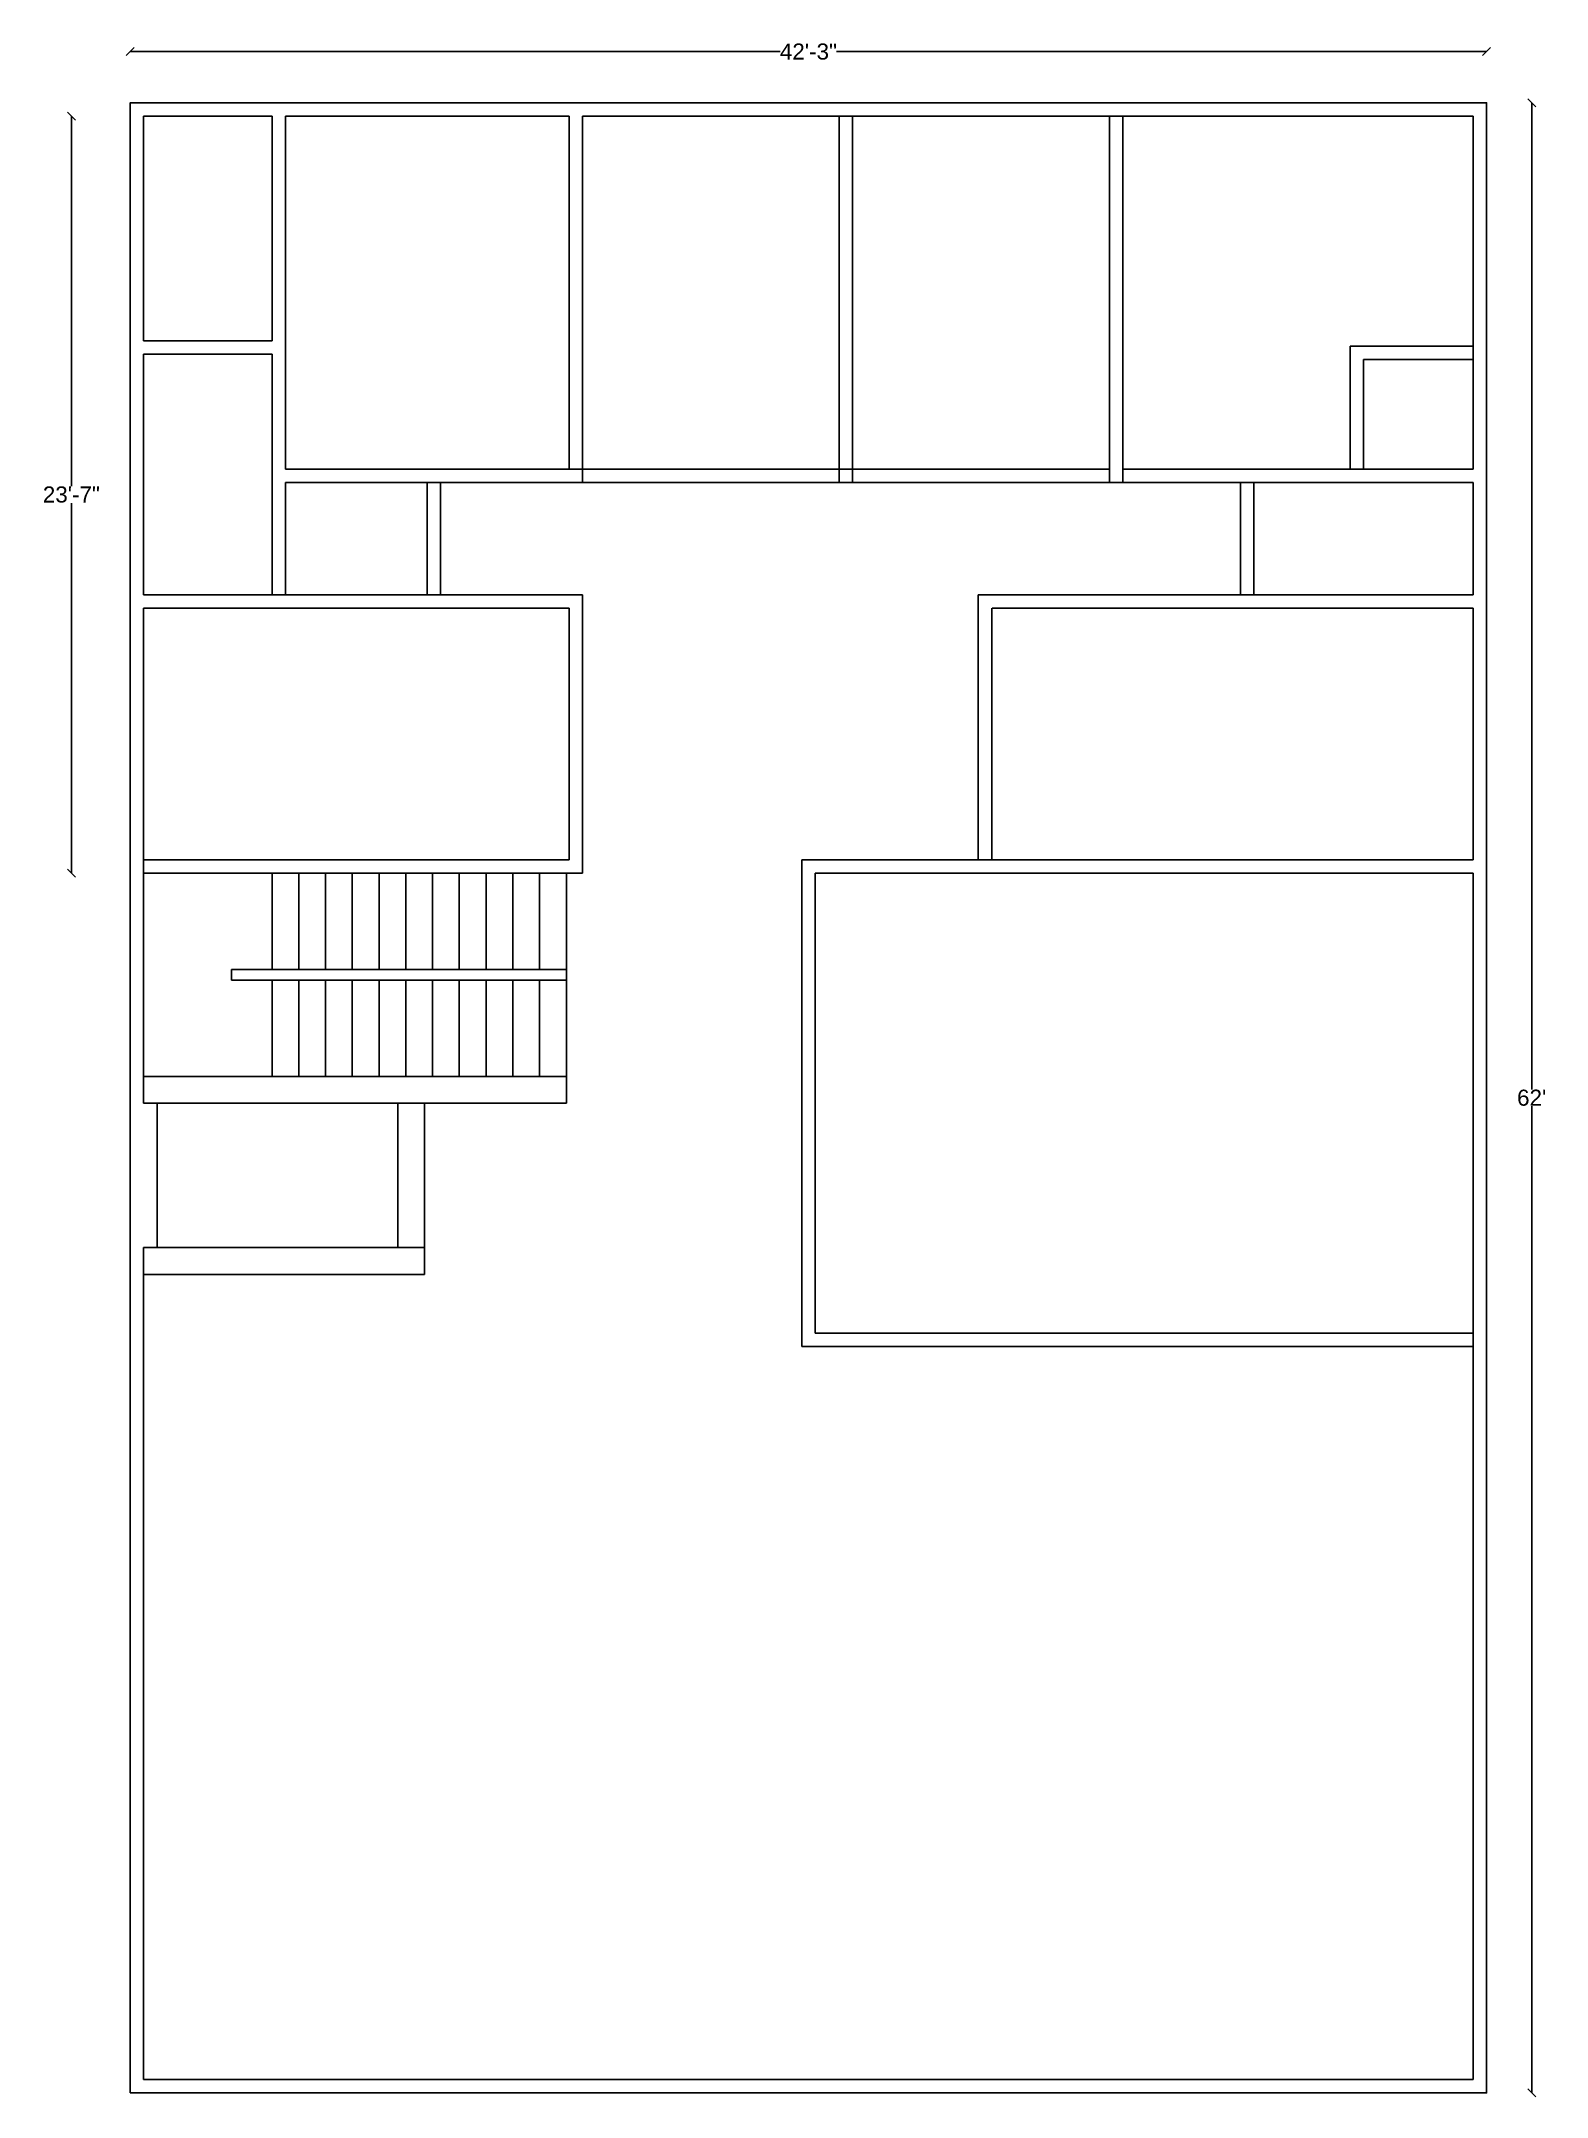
# Model space of a CAD drawing. Header units: inches. Extents: x 699 to 1262, y 114 to 883.
import ezdxf

# ---------------------------------------------------------------- set-up
doc = ezdxf.new("R2010")
doc.units = ezdxf.units.IN
doc.header["$MEASUREMENT"] = 0
doc.styles.get("Standard").update_dxf_attribs({"font": 'arial.ttf'})
doc.dimstyles.get("Standard").update_dxf_attribs({"dimtxt": 6, "dimasz": 3, "dimexe": 0.18, "dimexo": 0.0625, "dimgap": 0.09, "dimtad": 0, "dimtih": 1, "dimtoh": 1, "dimdec": 0, "dimzin": 0, "dimdsep": 46, "dimlunit": 3, "dimtxsty": 'Standard', "dimblk": 'OBLIQUE', "dimcen": 3, "dimse1": 1, "dimse2": 1, "dimclrd": 2, "dimadec": 0, "dimazin": 0, "dimtfac": 1, "dimtdec": 0, "dimtofl": 0, "dimtmove": 0, "dimatfit": 3, "dimfxl": 1, "dimtolj": 1, "dimtzin": 0, "dimarcsym": 0})

# ---------------------------------------------------------------- blocks, each defined once
blk = doc.blocks.new('_Oblique')
at = {"color": 0, "linetype": 'ByBlock', "lineweight": -2}
blk.add_line((-0.5, -0.5), (0.5, 0.5), dxfattribs=at)
blk = doc.blocks.new('*D3')
at = {"color": 2, "lineweight": -2, "transparency": 16777216}
for p, q in [((1256.52, 859.95), (1256.52, 491.1)), ((1256.52, 115.95), (1256.52, 484.8))]:
    blk.add_line(p, q, dxfattribs=at)
at = {"layer": 'Defpoints', "color": 0, "transparency": 16777216}
for p in [(1239.67, 859.95), (1239.67, 115.95), (1256.52, 115.95)]:
    blk.add_point(p, dxfattribs=at)
at = {"color": 2, "lineweight": -2, "transparency": 16777216, "xscale": 3, "yscale": 3, "zscale": 3}
for p, rotation in [((1256.52, 859.95), 90), ((1256.52, 115.95), 270)]:
    blk.add_blockref('_Oblique', p, dxfattribs=dict(at, rotation=rotation))
at = {"color": 0, "transparency": 16777216, "insert": (1256.52, 487.95), "char_height": 6, "attachment_point": 5}
blk.add_mtext("\\A1;62'", dxfattribs=at)
blk = doc.blocks.new('*D4')
at = {"color": 2, "lineweight": -2, "transparency": 16777216}
for p, q in [((732.67, 879.04), (975.65, 879.04)), ((1239.67, 879.04), (996.68, 879.04))]:
    blk.add_line(p, q, dxfattribs=at)
at = {"layer": 'Defpoints', "color": 0, "transparency": 16777216}
for p in [(732.67, 879.04), (732.67, 859.95), (1239.67, 859.95)]:
    blk.add_point(p, dxfattribs=at)
at = {"color": 2, "lineweight": -2, "transparency": 16777216, "xscale": 3, "yscale": 3, "zscale": 3, "rotation": 180}
blk.add_blockref('_Oblique', (732.67, 879.04), dxfattribs=at)
at = {"color": 2, "lineweight": -2, "transparency": 16777216, "xscale": 3, "yscale": 3, "zscale": 3}
blk.add_blockref('_Oblique', (1239.67, 879.04), dxfattribs=at)
at = {"color": 0, "transparency": 16777216, "insert": (986.17, 879.04), "char_height": 6, "attachment_point": 5}
blk.add_mtext('\\A1;42\'-3"', dxfattribs=at)
blk = doc.blocks.new('*D9')
at = {"color": 2, "lineweight": -2, "transparency": 16777216}
for p, q in [((710.65, 854.95), (710.65, 716.61)), ((710.65, 571.95), (710.65, 710.29))]:
    blk.add_line(p, q, dxfattribs=at)
at = {"layer": 'Defpoints', "color": 0, "transparency": 16777216}
for p in [(737.67, 854.95), (710.65, 571.95), (737.67, 571.95)]:
    blk.add_point(p, dxfattribs=at)
at = {"color": 2, "lineweight": -2, "transparency": 16777216, "xscale": 3, "yscale": 3, "zscale": 3}
for p, rotation in [((710.65, 854.95), 90), ((710.65, 571.95), 270)]:
    blk.add_blockref('_Oblique', p, dxfattribs=dict(at, rotation=rotation))
at = {"color": 0, "transparency": 16777216, "insert": (710.65, 713.45), "char_height": 6, "attachment_point": 5}
blk.add_mtext('\\A1;23\'-7"', dxfattribs=at)

msp = doc.modelspace()

# ---------------------------------------------------------------- linework, layer by layer
for p, q in [((737.67, 854.95), (737.67, 770.95)), ((785.67, 854.95), (737.67, 854.95)), ((785.67, 854.95), (785.67, 770.95)), ((790.67, 854.95), (790.67, 722.95)), ((896.67, 854.95), (790.67, 854.95)), ((896.67, 854.95), (896.67, 722.95)), ((1234.67, 854.95), (901.67, 854.95)), ((901.67, 854.95), (901.67, 717.95)), ((997.67, 854.95), (997.67, 717.95)), ((1002.67, 854.95), (1002.67, 717.95)), ((1098.67, 854.95), (1098.67, 717.95)), ((1103.67, 854.95), (1103.67, 717.95)), ((1234.67, 722.95), (1234.67, 854.95)), ((785.67, 770.95), (737.67, 770.95)), ((1188.67, 722.95), (1188.67, 768.95)), ((1234.67, 768.95), (1188.67, 768.95)), ((785.67, 765.95), (737.67, 765.95)), ((737.67, 765.95), (737.67, 675.95)), ((785.67, 765.95), (785.67, 675.95)), ((1234.67, 763.95), (1193.67, 763.95)), ((1193.67, 722.95), (1193.67, 763.95)), ((1098.67, 722.95), (790.67, 722.95)), ((1234.67, 722.95), (1103.67, 722.95)), ((1234.67, 717.95), (790.67, 717.95)), ((790.67, 717.95), (790.67, 675.95)), ((843.67, 717.95), (843.67, 675.95)), ((848.67, 717.95), (848.67, 675.95)), ((1147.67, 675.95), (1147.67, 717.95)), ((1152.67, 675.95), (1152.67, 717.95)), ((1234.67, 675.95), (1234.67, 717.95)), ((901.67, 675.95), (737.67, 675.95)), ((737.67, 670.95), (737.67, 485.95)), ((896.67, 670.95), (737.67, 670.95)), ((896.67, 670.95), (896.67, 576.95)), ((901.67, 675.95), (901.67, 670.95)), ((901.67, 670.95), (901.67, 571.95)), ((1234.67, 675.95), (1049.67, 675.95)), ((1049.67, 576.95), (1049.67, 675.95)), ((1054.67, 576.95), (1054.67, 670.95)), ((1234.67, 670.95), (1054.9, 670.95)), ((1234.67, 576.95), (1234.67, 670.95)), ((896.67, 576.95), (737.67, 576.95)), ((1234.67, 576.95), (983.67, 576.95)), ((983.67, 394.95), (983.67, 576.95)), ((901.67, 571.95), (737.67, 571.95)), ((737.67, 571.95), (785.67, 571.95)), ((785.67, 571.95), (785.67, 535.95)), ((795.67, 571.95), (795.67, 535.95)), ((805.67, 571.95), (805.67, 535.95)), ((815.67, 571.95), (815.67, 535.95)), ((825.67, 571.95), (825.67, 535.95)), ((835.67, 571.95), (835.67, 535.95)), ((845.67, 571.95), (845.67, 535.95)), ((855.67, 571.95), (855.67, 535.95)), ((865.67, 571.95), (865.67, 535.95)), ((875.67, 571.95), (875.67, 535.95)), ((885.67, 571.95), (885.67, 535.95)), ((895.67, 571.95), (895.67, 485.95)), ((1234.67, 571.95), (988.67, 571.95)), ((988.67, 399.95), (988.67, 571.95)), ((1234.67, 120.95), (1234.67, 571.95)), ((895.67, 535.95), (770.46, 535.95)), ((770.46, 535.95), (770.46, 531.95)), ((895.67, 531.95), (770.46, 531.95)), ((785.67, 531.95), (785.67, 495.95)), ((795.67, 531.95), (795.67, 495.95)), ((805.67, 531.95), (805.67, 495.95)), ((815.67, 531.95), (815.67, 495.95)), ((825.67, 531.95), (825.67, 495.95)), ((835.67, 531.95), (835.67, 495.95)), ((845.67, 531.95), (845.67, 495.95)), ((855.67, 531.95), (855.67, 495.95)), ((865.67, 531.95), (865.67, 495.95)), ((875.67, 531.95), (875.67, 495.95)), ((885.67, 531.95), (885.67, 495.95)), ((895.67, 495.95), (737.67, 495.95)), ((895.67, 485.95), (737.67, 485.95)), ((742.67, 485.95), (742.67, 431.95)), ((832.67, 485.95), (832.67, 431.95)), ((842.67, 485.95), (842.67, 421.95)), ((842.67, 431.95), (737.67, 431.95)), ((737.67, 431.95), (737.67, 120.95)), ((842.67, 421.95), (737.67, 421.95)), ((1234.67, 399.95), (988.67, 399.95)), ((1234.67, 394.95), (983.67, 394.95)), ((737.67, 120.95), (1234.67, 120.95))]:
    msp.add_line(p, q)
msp.add_lwpolyline([(732.67, 115.95), (1239.67, 115.95), (1239.67, 859.95), (732.67, 859.95)], close=True)

# ---------------------------------------------------------------- dimensions: what is measured, and where the dimension line sits
dim = msp.add_linear_dim(base=(732.67, 879.04), p1=(1239.67, 859.95), p2=(732.67, 859.95), dimstyle='Standard')
dim.commit()
dim.dimension.update_dxf_attribs({"geometry": '*D4', "text_midpoint": (986.17, 879.04)})
for base, p1, p2, picture, middle in [((1256.52, 115.95), (1239.67, 859.95), (1239.67, 115.95), '*D3', (1256.52, 487.95)), ((710.65, 571.95), (737.67, 854.95), (737.67, 571.95), '*D9', (710.65, 713.45))]:
    dim = msp.add_linear_dim(base=base, p1=p1, p2=p2, angle=90, dimstyle='Standard')
    dim.commit()
    dim.dimension.update_dxf_attribs({"geometry": picture, "text_midpoint": middle})

doc.saveas('drawing.dxf')
